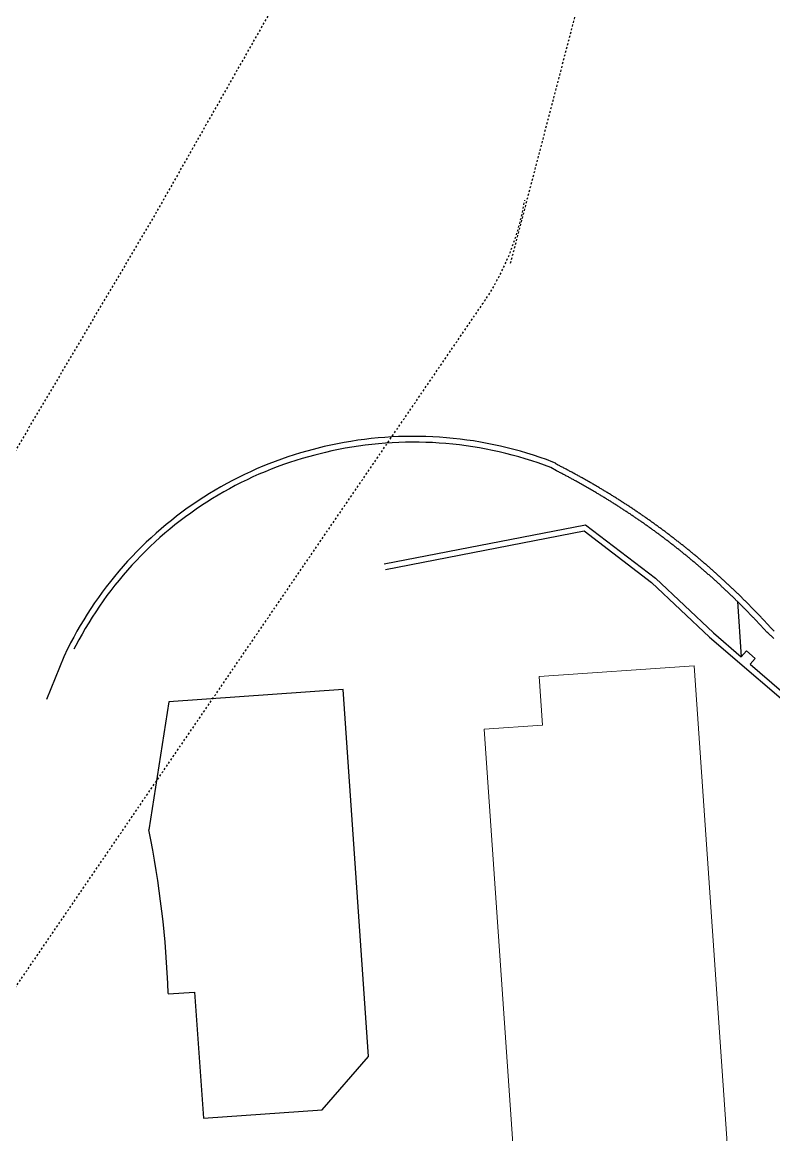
# Model space of a CAD drawing. Header units: millimetres. Extents: x 50357 to 985146, y 723188 to 1803594.
# Drawn here: x 829628.6 to 829667.3, y 818146.8 to 818204.1 of the extents above; entities that cross this region are included whole.
import ezdxf
from ezdxf.xclip import XClip

# ---------------------------------------------------------------- set-up
doc = ezdxf.new("R2010")
doc.units = ezdxf.units.MM
doc.header["$LTSCALE"] = 3
doc.header["$MEASUREMENT"] = 0
doc.linetypes.add('x-baseplan$0$DGN Style 2', pattern=[1.94727e-06, 0, -1.94727e-06])
for name, color, linetype in [('00_Xref', 7, 'Continuous'), ('LWK-STEPS', 8, 'Continuous'), ('UAJ-00XREF', 7, 'Continuous'), ('UAJ-90.0BOUN', 253, 'Continuous')]:
    doc.layers.add(name, color=color, linetype=linetype)
doc.layers.add('LWK-GA_PLANTERWALL', color=8, linetype='Continuous', lineweight=30)
doc.layers.add('UAJ-27ROOF-d', color=8, linetype='Continuous', lineweight=5)
doc.layers.add('x-baseplan$0$AR-ROAD_AR_BS_MI_', color=7, linetype='Continuous', true_color=0x6d6d6d)

# ---------------------------------------------------------------- blocks, each defined once
blk = doc.blocks.new('x-baseplan')
at = {"layer": 'x-baseplan$0$AR-ROAD_AR_BS_MI_', "linetype": 'x-baseplan$0$DGN Style 2'}
blk.add_line((834282.003, 818204.909), (834278.515, 818191.558), dxfattribs=at)
at = {"layer": 'x-baseplan$0$AR-ROAD_AR_BS_MI_', "linetype": 'x-baseplan$0$DGN Style 2', "flags": 128}
for points in [[(834296.642, 818266.973), (834296.608, 818266.86), (834296.575, 818266.74), (834296.543, 818266.619), (834296.514, 818266.499), (834296.487, 818266.377), (834296.444, 818266.164), (834294.516, 818261.035), (834292.498, 818255.941), (834290.392, 818250.883), (834288.197, 818245.863), (834285.915, 818240.881), (834283.547, 818235.94), (834279.81, 818228.563), (834260.256, 818194.176), (834240.105, 818160.135), (834218.883, 818125.703)], [(834212.441, 818095.012), (834277.128, 818189.59), (834277.258, 818189.782), (834277.385, 818189.977), (834277.508, 818190.174), (834277.628, 818190.373), (834277.744, 818190.574), (834277.857, 818190.777), (834277.967, 818190.982), (834278.072, 818191.189), (834278.174, 818191.398), (834278.273, 818191.608), (834278.367, 818191.82), (834278.458, 818192.034), (834278.546, 818192.249), (834278.629, 818192.466), (834278.709, 818192.684), (834278.785, 818192.904), (834278.857, 818193.125), (834278.925, 818193.347), (834278.989, 818193.57), (834279.049, 818193.794), (834279.106, 818194.02), (834279.158, 818194.246), (834279.207, 818194.473), (834279.288, 818194.906)]]:
    blk.add_lwpolyline(points, dxfattribs=at)
blk = doc.blocks.new('3A35X-MAGP-P-LD-00-0')
at = {"layer": 'LWK-GA_PLANTERWALL', "elevation": 0}
blk.add_lwpolyline([(834471607, 818189834), (834481832, 818191821), (834485309, 818189171), (834488290, 818186356), (834493424, 818181968)], dxfattribs=at)
at = {"layer": 'LWK-GA_PLANTERWALL'}
blk.add_polyline3d([(834491603, 818186296, 0), (834491568, 818186327, 0), (834491533, 818186358, 0), (834491498, 818186389, 0), (834491463, 818186420, 0), (834491428, 818186451, 0), (834491393, 818186482, 0), (834491358, 818186513, 0), (834491323, 818186544, 0), (834491288, 818186575, 0), (834491241, 818186617, 0), (834491195, 818186668, 0), (834491164, 818186702, 0), (834491133, 818186736, 0), (834491101, 818186770, 0), (834491070, 818186805, 0), (834491039, 818186839, 0), (834491008, 818186872, 0), (834490976, 818186906, 0), (834490944, 818186940, 0), (834490913, 818186974, 0), (834490881, 818187008, 0), (834490850, 818187042, 0), (834490818, 818187076, 0), (834490786, 818187110, 0), (834490755, 818187143, 0), (834490724, 818187177, 0), (834490691, 818187211, 0), (834490660, 818187244, 0), (834490628, 818187278, 0), (834490596, 818187312, 0), (834490564, 818187345, 0), (834490532, 818187378, 0), (834490500, 818187412, 0), (834490468, 818187445, 0), (834490436, 818187479, 0), (834490404, 818187512, 0), (834490371, 818187545, 0), (834490339, 818187578, 0), (834490307, 818187611, 0), (834490275, 818187645, 0), (834490242, 818187678, 0), (834490210, 818187711, 0), (834490177, 818187744, 0), (834490145, 818187777, 0), (834490112, 818187810, 0), (834490080, 818187843, 0), (834490047, 818187875, 0), (834490015, 818187908, 0), (834489982, 818187941, 0), (834489949, 818187974, 0), (834489916, 818188006, 0), (834489884, 818188039, 0), (834489851, 818188072, 0), (834489818, 818188104, 0), (834489785, 818188137, 0), (834489752, 818188170, 0), (834489729, 818188192, 0), (834489928, 818185351, 0), (834490187, 818185655, 0), (834490643, 818185265, 0), (834490384, 818184961, 0), (834493613, 818182201, 0)], dxfattribs=at)
at = {"layer": 'LWK-STEPS', "ltscale": 0.5, "elevation": 0}
for points in [[(834491627, 818186676), (834491592, 818186707), (834491557, 818186738), (834491522, 818186769), (834491487, 818186799), (834491452, 818186831), (834491417, 818186870), (834491386, 818186904), (834491354, 818186939), (834491323, 818186973), (834491291, 818187007), (834491260, 818187042), (834491228, 818187076), (834491196, 818187110), (834491165, 818187144), (834491133, 818187179), (834491101, 818187213), (834491069, 818187247), (834491037, 818187281), (834491005, 818187315), (834490974, 818187349), (834490942, 818187383), (834490909, 818187417), (834490877, 818187451), (834490845, 818187484), (834490813, 818187518), (834490781, 818187552), (834490749, 818187586), (834490716, 818187620), (834490684, 818187653), (834490652, 818187687), (834490619, 818187720), (834490587, 818187754), (834490554, 818187787), (834490522, 818187821), (834490489, 818187854), (834490457, 818187888), (834490424, 818187921), (834490391, 818187954), (834490359, 818187987), (834490326, 818188020), (834490293, 818188054), (834490260, 818188087), (834490227, 818188120), (834490194, 818188153), (834490161, 818188186), (834490128, 818188219), (834490095, 818188252), (834490062, 818188285), (834490029, 818188317), (834489996, 818188350), (834489963, 818188383), (834489929, 818188416), (834489896, 818188448), (834489863, 818188481), (834489829, 818188514), (834489796, 818188546), (834489763, 818188579), (834489729, 818188611), (834489696, 818188644), (834489662, 818188676), (834489628, 818188708), (834489595, 818188741), (834489561, 818188773), (834489527, 818188805), (834489493, 818188837), (834489460, 818188869), (834489426, 818188902), (834489392, 818188934), (834489358, 818188966), (834489324, 818188998), (834489290, 818189030), (834489256, 818189061), (834489222, 818189093), (834489188, 818189125), (834489154, 818189157), (834489119, 818189189), (834489085, 818189220), (834489051, 818189252), (834489017, 818189284), (834488982, 818189315), (834488948, 818189347), (834488913, 818189378), (834488879, 818189410), (834488844, 818189441), (834488810, 818189472), (834488775, 818189504), (834488741, 818189535), (834488706, 818189566), (834488671, 818189597), (834488637, 818189628), (834488602, 818189660), (834488567, 818189691), (834488532, 818189722), (834488497, 818189753), (834488462, 818189784), (834488427, 818189814), (834488392, 818189845), (834488357, 818189876), (834488322, 818189907), (834488287, 818189937), (834488252, 818189968), (834488217, 818189999), (834488182, 818190029), (834488146, 818190060), (834488111, 818190090), (834488076, 818190121), (834488040, 818190151), (834488005, 818190182), (834487969, 818190212), (834487934, 818190242), (834487898, 818190272), (834487863, 818190303), (834487827, 818190333), (834487792, 818190363), (834487756, 818190393), (834487720, 818190423), (834487685, 818190453), (834487649, 818190483), (834487613, 818190513), (834487577, 818190543), (834487541, 818190572), (834487505, 818190602), (834487469, 818190632), (834487433, 818190662), (834487397, 818190691), (834487361, 818190721), (834487325, 818190750), (834487289, 818190780), (834487253, 818190809), (834487217, 818190839), (834487180, 818190868), (834487144, 818190897), (834487108, 818190927), (834487071, 818190956), (834487035, 818190985), (834486999, 818191014), (834486962, 818191043), (834486926, 818191072), (834486889, 818191101), (834486852, 818191130), (834486816, 818191159), (834486779, 818191188), (834486743, 818191217), (834486706, 818191246), (834486669, 818191275), (834486632, 818191303), (834486595, 818191332), (834486559, 818191360), (834486522, 818191389), (834486485, 818191418), (834486448, 818191446), (834486411, 818191474), (834486374, 818191503), (834486337, 818191531), (834486300, 818191559), (834486263, 818191588), (834486225, 818191616), (834486188, 818191644), (834486151, 818191672), (834486114, 818191700), (834486076, 818191728), (834486039, 818191756), (834486002, 818191784), (834485964, 818191812), (834485927, 818191840), (834485889, 818191868), (834485852, 818191895), (834485814, 818191923), (834485777, 818191951), (834485739, 818191978), (834485701, 818192006), (834485664, 818192033), (834485626, 818192061), (834485588, 818192088), (834485551, 818192116), (834485513, 818192143), (834485475, 818192170), (834485437, 818192197), (834485399, 818192225), (834485361, 818192252), (834485323, 818192279), (834485285, 818192306), (834485247, 818192333), (834485209, 818192360), (834485171, 818192387), (834485133, 818192414), (834485095, 818192440), (834485056, 818192467), (834485018, 818192494), (834484980, 818192521), (834484942, 818192547), (834484903, 818192574), (834484865, 818192600), (834484827, 818192627), (834484788, 818192653), (834484750, 818192680), (834484711, 818192706), (834484673, 818192732), (834484634, 818192759), (834484596, 818192785), (834484557, 818192811), (834484518, 818192837), (834484480, 818192863), (834484441, 818192889), (834484402, 818192915), (834484363, 818192941), (834484324, 818192967), (834484286, 818192993), (834484247, 818193019), (834484208, 818193044), (834484169, 818193070), (834484130, 818193096), (834484091, 818193121), (834484052, 818193147), (834484013, 818193172), (834483974, 818193198), (834483935, 818193223), (834483895, 818193249), (834483856, 818193274), (834483817, 818193299), (834483778, 818193324), (834483738, 818193349), (834483699, 818193375), (834483660, 818193400), (834483620, 818193425), (834483581, 818193450), (834483542, 818193475), (834483502, 818193499), (834483463, 818193524), (834483423, 818193549), (834483384, 818193574), (834483344, 818193598), (834483304, 818193623), (834483265, 818193648), (834483225, 818193672), (834483185, 818193697), (834483146, 818193721), (834483106, 818193745), (834483066, 818193770), (834483026, 818193794), (834482986, 818193818), (834482946, 818193843), (834482907, 818193867), (834482867, 818193891), (834482827, 818193915), (834482787, 818193939), (834482747, 818193963), (834482707, 818193987), (834482666, 818194011), (834482626, 818194034), (834482586, 818194058), (834482546, 818194082), (834482506, 818194106), (834482466, 818194129), (834482425, 818194153), (834482385, 818194176), (834482345, 818194200), (834482304, 818194223), (834482264, 818194246), (834482224, 818194270), (834482183, 818194293), (834482143, 818194316), (834482102, 818194339), (834482062, 818194362), (834482021, 818194386), (834481980, 818194409), (834481940, 818194432), (834481899, 818194454), (834481859, 818194477), (834481818, 818194500), (834481777, 818194523), (834481736, 818194546), (834481696, 818194568), (834481655, 818194591), (834481614, 818194613), (834481573, 818194636), (834481532, 818194658), (834481491, 818194681), (834481450, 818194703), (834481409, 818194726), (834481368, 818194748), (834481327, 818194770), (834481286, 818194792), (834481245, 818194814), (834481204, 818194836), (834481163, 818194858), (834481122, 818194880), (834481081, 818194902), (834481040, 818194924), (834480998, 818194946), (834480957, 818194968), (834480916, 818194990), (834480874, 818195011), (834480833, 818195033), (834480792, 818195054), (834480750, 818195076), (834480709, 818195097), (834480668, 818195119), (834480626, 818195140), (834480585, 818195161), (834480543, 818195183), (834480501, 818195204), (834480460, 818195225), (834480418, 818195246), (834480377, 818195267), (834480365, 818195311), (834480226, 818195365), (834479896, 818195487), (834479564, 818195604), (834479229, 818195715), (834478893, 818195819), (834478555, 818195918), (834478215, 818196011), (834477874, 818196098), (834477531, 818196179), (834477187, 818196254), (834476841, 818196324), (834476495, 818196387), (834476147, 818196444), (834475799, 818196494), (834475449, 818196539), (834475099, 818196578), (834474748, 818196611), (834474397, 818196637), (834474045, 818196657), (834473693, 818196672), (834473341, 818196680), (834472989, 818196681), (834472637, 818196677), (834472285, 818196667), (834471933, 818196650), (834471581, 818196628), (834471230, 818196599), (834470880, 818196564), (834470530, 818196523), (834470181, 818196476), (834469832, 818196422), (834469485, 818196363), (834469139, 818196298), (834468794, 818196226), (834468450, 818196149), (834467892, 818196010), (834467561, 818195920), (834467232, 818195825), (834466904, 818195724), (834466578, 818195618), (834466255, 818195506), (834465933, 818195388), (834465613, 818195265), (834465296, 818195136), (834464980, 818195001), (834464668, 818194861), (834464357, 818194716), (834464050, 818194565), (834463745, 818194409), (834463442, 818194248), (834463143, 818194081), (834462847, 818193909), (834462553, 818193732), (834462263, 818193550), (834461976, 818193363), (834461692, 818193171), (834461412, 818192974), (834461135, 818192772), (834460862, 818192565), (834460592, 818192353), (834460326, 818192137), (834460064, 818191917), (834459806, 818191691), (834459552, 818191462), (834459301, 818191227), (834459055, 818190989), (834458814, 818190746), (834458576, 818190499), (834458343, 818190248), (834458114, 818189993), (834457890, 818189734), (834457670, 818189471), (834457455, 818189205), (834457244, 818188934), (834457038, 818188660), (834456838, 818188383), (834456642, 818188102), (834456450, 818187817), (834456264, 818187530), (834456083, 818187239), (834455907, 818186945), (834455737, 818186648), (834455571, 818186348), (834455411, 818186045), (834455316, 818185858), (834455316, 818185858), (834455256, 818185739), (834455062, 818185338), (834454179, 818183141)], [(834489729, 818188192), (834489719, 818188202), (834489686, 818188234), (834489653, 818188267), (834489620, 818188299), (834489587, 818188331), (834489554, 818188363), (834489520, 818188396), (834489487, 818188428), (834489454, 818188460), (834489421, 818188492), (834489387, 818188524), (834489353, 818188556), (834489320, 818188588), (834489287, 818188620), (834489253, 818188652), (834489219, 818188684), (834489186, 818188716), (834489152, 818188747), (834489119, 818188779), (834489085, 818188811), (834489051, 818188843), (834489017, 818188874), (834488983, 818188906), (834488949, 818188937), (834488915, 818188969), (834488882, 818189000), (834488848, 818189031), (834488813, 818189063), (834488779, 818189094), (834488745, 818189125), (834488711, 818189157), (834488677, 818189188), (834488642, 818189219), (834488608, 818189250), (834488574, 818189281), (834488540, 818189312), (834488505, 818189343), (834488471, 818189374), (834488437, 818189405), (834488402, 818189436), (834488367, 818189467), (834488333, 818189497), (834488298, 818189528), (834488264, 818189559), (834488229, 818189589), (834488194, 818189620), (834488159, 818189651), (834488125, 818189681), (834488090, 818189712), (834488055, 818189742), (834488020, 818189772), (834487985, 818189803), (834487950, 818189833), (834487915, 818189863), (834487880, 818189893), (834487845, 818189924), (834487810, 818189954), (834487775, 818189984), (834487739, 818190014), (834487704, 818190044), (834487669, 818190074), (834487633, 818190104), (834487598, 818190134), (834487563, 818190164), (834487527, 818190193), (834487492, 818190223), (834487456, 818190253), (834487421, 818190282), (834487385, 818190312), (834487350, 818190342), (834487314, 818190371), (834487278, 818190401), (834487243, 818190430), (834487207, 818190459), (834487171, 818190489), (834487135, 818190518), (834487099, 818190547), (834487063, 818190577), (834487027, 818190606), (834486992, 818190635), (834486956, 818190664), (834486920, 818190693), (834486883, 818190722), (834486847, 818190751), (834486811, 818190780), (834486775, 818190809), (834486739, 818190838), (834486703, 818190866), (834486666, 818190895), (834486630, 818190924), (834486594, 818190952), (834486557, 818190981), (834486521, 818191010), (834486484, 818191038), (834486448, 818191067), (834486411, 818191095), (834486375, 818191124), (834486338, 818191152), (834486302, 818191180), (834486265, 818191208), (834486228, 818191237), (834486192, 818191265), (834486155, 818191293), (834486118, 818191321), (834486081, 818191349), (834486044, 818191377), (834486007, 818191405), (834485970, 818191433), (834485933, 818191460), (834485896, 818191488), (834485859, 818191516), (834485822, 818191544), (834485785, 818191572), (834485748, 818191599), (834485711, 818191626), (834485673, 818191654), (834485636, 818191682), (834485599, 818191709), (834485562, 818191736), (834485524, 818191764), (834485487, 818191791), (834485450, 818191818), (834485412, 818191845), (834485375, 818191873), (834485337, 818191900), (834485300, 818191927), (834485262, 818191954), (834485224, 818191981), (834485187, 818192008), (834485149, 818192035), (834485111, 818192061), (834485074, 818192088), (834485036, 818192115), (834484998, 818192142), (834484961, 818192168), (834484922, 818192195), (834484884, 818192222), (834484846, 818192248), (834484809, 818192274), (834484770, 818192301), (834484732, 818192327), (834484695, 818192354), (834484656, 818192380), (834484618, 818192406), (834484580, 818192432), (834484542, 818192458), (834484504, 818192485), (834484465, 818192511), (834484427, 818192537), (834484389, 818192563), (834484351, 818192588), (834484312, 818192614), (834484274, 818192640), (834484235, 818192666), (834484197, 818192692), (834484158, 818192717), (834484119, 818192743), (834484081, 818192769), (834484043, 818192794), (834484004, 818192820), (834483965, 818192845), (834483926, 818192870), (834483887, 818192896), (834483849, 818192921), (834483810, 818192946), (834483771, 818192972), (834483732, 818192997), (834483694, 818193022), (834483655, 818193047), (834483616, 818193072), (834483577, 818193097), (834483538, 818193122), (834483499, 818193147), (834483460, 818193171), (834483420, 818193196), (834483381, 818193221), (834483342, 818193246), (834483303, 818193270), (834483264, 818193295), (834483225, 818193319), (834483185, 818193344), (834483146, 818193368), (834483107, 818193393), (834483067, 818193417), (834483028, 818193441), (834482989, 818193466), (834482949, 818193490), (834482910, 818193514), (834482870, 818193538), (834482831, 818193562), (834482791, 818193586), (834482751, 818193610), (834482712, 818193634), (834482672, 818193658), (834482632, 818193682), (834482592, 818193705), (834482553, 818193729), (834482513, 818193753), (834482473, 818193776), (834482434, 818193800), (834482394, 818193823), (834482354, 818193847), (834482314, 818193870), (834482274, 818193894), (834482234, 818193917), (834482194, 818193940), (834482154, 818193964), (834482114, 818193987), (834482074, 818194010), (834482034, 818194033), (834481993, 818194056), (834481953, 818194079), (834481913, 818194102), (834481873, 818194125), (834481833, 818194148), (834481792, 818194170), (834481752, 818194193), (834481711, 818194216), (834481671, 818194238), (834481631, 818194261), (834481590, 818194284), (834481550, 818194306), (834481510, 818194328), (834481469, 818194351), (834481428, 818194373), (834481388, 818194396), (834481347, 818194418), (834481307, 818194440), (834481266, 818194462), (834481225, 818194484), (834481185, 818194506), (834481144, 818194528), (834481103, 818194550), (834481062, 818194572), (834481022, 818194594), (834480981, 818194616), (834480940, 818194637), (834480899, 818194659), (834480858, 818194681), (834480817, 818194703), (834480777, 818194724), (834480735, 818194745), (834480694, 818194767), (834480653, 818194788), (834480612, 818194810), (834480571, 818194831), (834480530, 818194852), (834480489, 818194873), (834480448, 818194895), (834480406, 818194916), (834480120, 818195085), (834479794, 818195205), (834479467, 818195320), (834479137, 818195429), (834478806, 818195532), (834478473, 818195630), (834478138, 818195721), (834477802, 818195807), (834477464, 818195887), (834477125, 818195961), (834476785, 818196029), (834476444, 818196091), (834476101, 818196147), (834475758, 818196197), (834475414, 818196241), (834475069, 818196280), (834474723, 818196312), (834474377, 818196338), (834474031, 818196358), (834473684, 818196372), (834473337, 818196380), (834472990, 818196381), (834472643, 818196377), (834472296, 818196367), (834471949, 818196351), (834471603, 818196328), (834471257, 818196300), (834470912, 818196266), (834470567, 818196225), (834470223, 818196179), (834469880, 818196126), (834469538, 818196068), (834469197, 818196003), (834468857, 818195933), (834468520, 818195857), (834467967, 818195719), (834467641, 818195631), (834467317, 818195538), (834466995, 818195438), (834466674, 818195334), (834466355, 818195223), (834466038, 818195107), (834465723, 818194986), (834465411, 818194859), (834465101, 818194726), (834464792, 818194589), (834464487, 818194445), (834464184, 818194297), (834463884, 818194143), (834463586, 818193984), (834463291, 818193820), (834462999, 818193651), (834462710, 818193477), (834462425, 818193297), (834462142, 818193113), (834461862, 818192924), (834461586, 818192730), (834461314, 818192531), (834461045, 818192327), (834460779, 818192119), (834460517, 818191906), (834460259, 818191689), (834460005, 818191467), (834459755, 818191241), (834459508, 818191010), (834459266, 818190775), (834459028, 818190536), (834458794, 818190293), (834458564, 818190046), (834458339, 818189795), (834458118, 818189540), (834457902, 818189281), (834457690, 818189018), (834457482, 818188752), (834457280, 818188482), (834457082, 818188209), (834456889, 818187932), (834456701, 818187652), (834456518, 818187369), (834456339, 818187082), (834456166, 818186793), (834455998, 818186500), (834455835, 818186205), (834455677, 818185907), (834455584, 818185723)], [(834471549, 818190128), (834481907, 818192141), (834485504, 818189400), (834488491, 818186579), (834489928, 818185351)]]:
    blk.add_lwpolyline(points, dxfattribs=at)
at = {"layer": 'UAJ-27ROOF-d', "elevation": 0, "flags": 128}
blk.add_lwpolyline([(834463810, 818143659), (834456328, 818143139), (834456536, 818140146), (834452965, 818139898), (834453520, 818131917), (834491001, 818134524), (834487498, 818184881), (834479517, 818184326), (834479690, 818181832), (834476698, 818181624), (834476906, 818178631), (834479472, 818141742), (834472997, 818141291), (834472684, 818145780), (834463706, 818145156), (834463810, 818143659)], close=True, dxfattribs=at)
at = {"layer": 'UAJ-90.0BOUN', "elevation": 0, "flags": 128}
blk.add_lwpolyline([(834460440, 818167989), (834461801, 818168083), (834462252, 818161599), (834468374, 818162025), (834470752, 818164782), (834469439, 818183651), (834460467, 818183027), (834459444, 818176433)], dxfattribs=at)
at = {"layer": 'UAJ-90.0BOUN'}
blk.add_arc((834408712, 818166171, 0), 51759, 2.0406, 11.4355, dxfattribs=at)

msp = doc.modelspace()

# ---------------------------------------------------------------- block references
at = {"layer": '00_Xref'}
ref = msp.add_blockref('x-baseplan', (-4624.8147, 0), dxfattribs=at)
XClip(ref).set_block_clipping_path([(834202.4041511728, 818417.7787976696), (834906.6320897909, 818467.0097314056), (834956.0121295976, 817760.6488927433), (834251.7841909796, 817711.4179590072)])

# ---------------------------------------------------------------- next in the draw order: block references
at = {"layer": 'UAJ-00XREF', "ltscale": 0.5, "xscale": 0.0009999999999999998, "yscale": 0.0009999999999999998, "zscale": 0.0009999999999999998, "rotation": 359.9752874263863}
msp.add_blockref('3A35X-MAGP-P-LD-00-0', (-5177.1309, 346.0788, -0.0001), dxfattribs=at)

doc.saveas('drawing.dxf')
